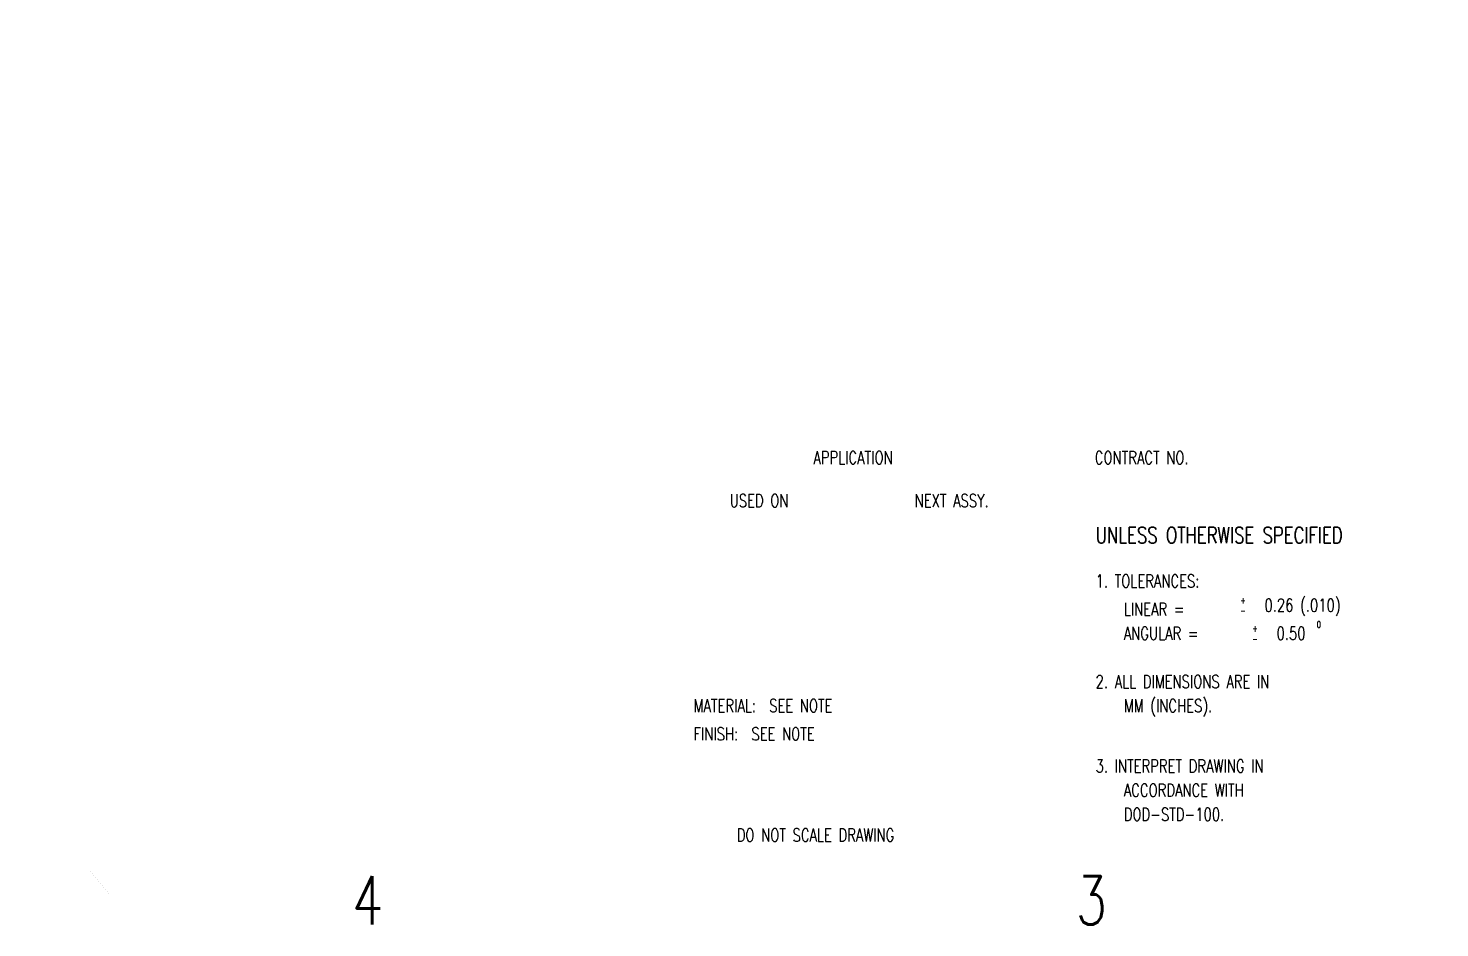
# Model space of a CAD drawing. Extents: x -9.8 to 23.3, y -7.1 to 14.3.
# Drawn here: x 6.48 to 15.04, y -7.12 to -1.66 of the extents above; entities that cross this region are included whole.
import ezdxf

# ---------------------------------------------------------------- set-up
doc = ezdxf.new("R2010")
doc.units = 0
doc.layers.add('2D_LINE_01', color=1, linetype='CONTINUOUS')
doc.layers.add('TEXT_01', color=1, linetype='CONTINUOUS')
doc.styles.add('W0$0013291339', font='simplex', dxfattribs={"width": 0.75})

# ---------------------------------------------------------------- blocks, each defined once
blk = doc.blocks.new('SMOOTH_0$00004')
at = {"const_width": 0.00002}
blk.add_lwpolyline([(-0.00001, 0, 1), (0.00001, 0, 1)], format="xyb", close=True, dxfattribs=at)
blk = doc.blocks.new('DRAWING_4315')
at = {"layer": '2D_LINE_01', "const_width": 0.00004}
for points in [[(-0.4571, -0.4876), (32.7012, -0.4876), (32.7012, 20.9678), (-0.4571, 20.9678)], [(0, 0), (32.1831, 0), (32.1831, 20.4801), (0, 20.4801)], [(16.1221, 0), (15.8782, -0.2926), (16.3659, -0.2926)]]:
    blk.add_lwpolyline(points, close=True, dxfattribs=at)
for points in [[(19.7947, 0.0048), (19.7947, 2.5404)], [(19.7964, 2.5404), (32.182, 2.5404)], [(22.2345, 0.0048), (22.2345, 2.5404)], [(19.7964, 2.2966), (22.2345, 2.2966)], [(21.0154, 2.2966), (21.0154, 1.0775)], [(22.2345, 2.083), (24.7214, 2.083)], [(19.7964, 2.0528), (22.2345, 2.0528)], [(19.7964, 1.8577), (22.2345, 1.8577)], [(19.7964, 1.6627), (22.2345, 1.6627)], [(19.7964, 1.4676), (22.2345, 1.4676)], [(19.7964, 1.2726), (22.2345, 1.2726)], [(19.7964, 1.0775), (22.2345, 1.0775)], [(16.1221, -0.4876), (16.1221, 0)], [(20.2668, -0.4876), (20.2668, 0)], [(24.4116, -0.4876), (24.4116, 0)]]:
    blk.add_lwpolyline(points, dxfattribs=at)
at = {"layer": '2D_LINE_01'}
for p in [(19.7947, 2.5404), (19.7964, 2.5404), (22.2345, 2.5404), (19.7964, 2.2966), (21.0154, 2.2966), (22.2345, 2.2966), (22.2345, 2.083), (19.7964, 2.0528), (22.2345, 2.0528), (19.7964, 1.8577), (22.2345, 1.8577), (19.7964, 1.6627), (22.2345, 1.6627), (19.7964, 1.4676), (22.2345, 1.4676), (19.7964, 1.2726), (22.2345, 1.2726), (19.7964, 1.0775), (21.0154, 1.0775), (22.2345, 1.0775), (16.1221, 0), (16.1221, 0), (19.7947, 0.0048), (20.2668, 0), (22.2345, 0.0048), (24.4116, 0), (15.8782, -0.2926), (16.3659, -0.2926), (16.1221, -0.4876), (20.2668, -0.4876), (24.4116, -0.4876)]:
    blk.add_blockref('SMOOTH_0$00004', p, dxfattribs=at)
at = {"layer": 'TEXT_01', "style": 'W0$0013291339', "width": 0.75}
for s, height, p in [('APPLICATION', 0.07802, (20.6252, 2.3231)), ('CONTRACT NO.', 0.07802, (22.3319, 2.3231)), ('USED ON', 0.07802, (20.1183, 2.0627)), ('NEXT ASSY.', 0.07802, (21.2399, 2.0627)), ('UNLESS OTHERWISE SPECIFIED', 0.097524, (22.337, 1.8433)), ('1. TOLERANCES:', 0.07802, (22.337, 1.5751)), ('LINEAR =', 0.07802, (22.5077, 1.4044)), ('+', 0.039, (23.2148, 1.4776)), ('0.26 (.010)', 0.07802, (23.361, 1.4288)), ('-', 0.039, (23.2148, 1.4144)), ('0', 0.039, (23.678, 1.3313)), ('ANGULAR =', 0.07802, (22.5077, 1.2582)), ('+', 0.039, (23.2879, 1.3069)), ('0.50', 0.07802, (23.4342, 1.2582)), ('-', 0.039, (23.2879, 1.2438)), ('2. ALL DIMENSIONS ARE IN', 0.07802, (22.337, 0.9656)), ('MATERIAL:  SEE NOTE', 0.07802, (19.8989, 0.8193)), ('MM (INCHES).', 0.07802, (22.5077, 0.8193)), ('FINISH:  SEE NOTE', 0.07802, (19.8989, 0.6486)), ('3. INTERPRET DRAWING IN', 0.07802, (22.337, 0.4536)), ('ACCORDANCE WITH', 0.07802, (22.5077, 0.3073)), ('DOD-STD-100.', 0.07802, (22.5077, 0.161)), ('DO NOT SCALE DRAWING', 0.07802, (20.161, 0.0352)), ('4', 0.2926, (17.8287, -0.4681)), ('3', 0.2926, (22.2173, -0.4681))]:
    blk.add_text(s, height=height, dxfattribs=at).set_placement(p)

msp = doc.modelspace()

# ---------------------------------------------------------------- block references
msp.add_blockref('DRAWING_4315', (-9.38583, -6.62992))

doc.saveas('drawing.dxf')
